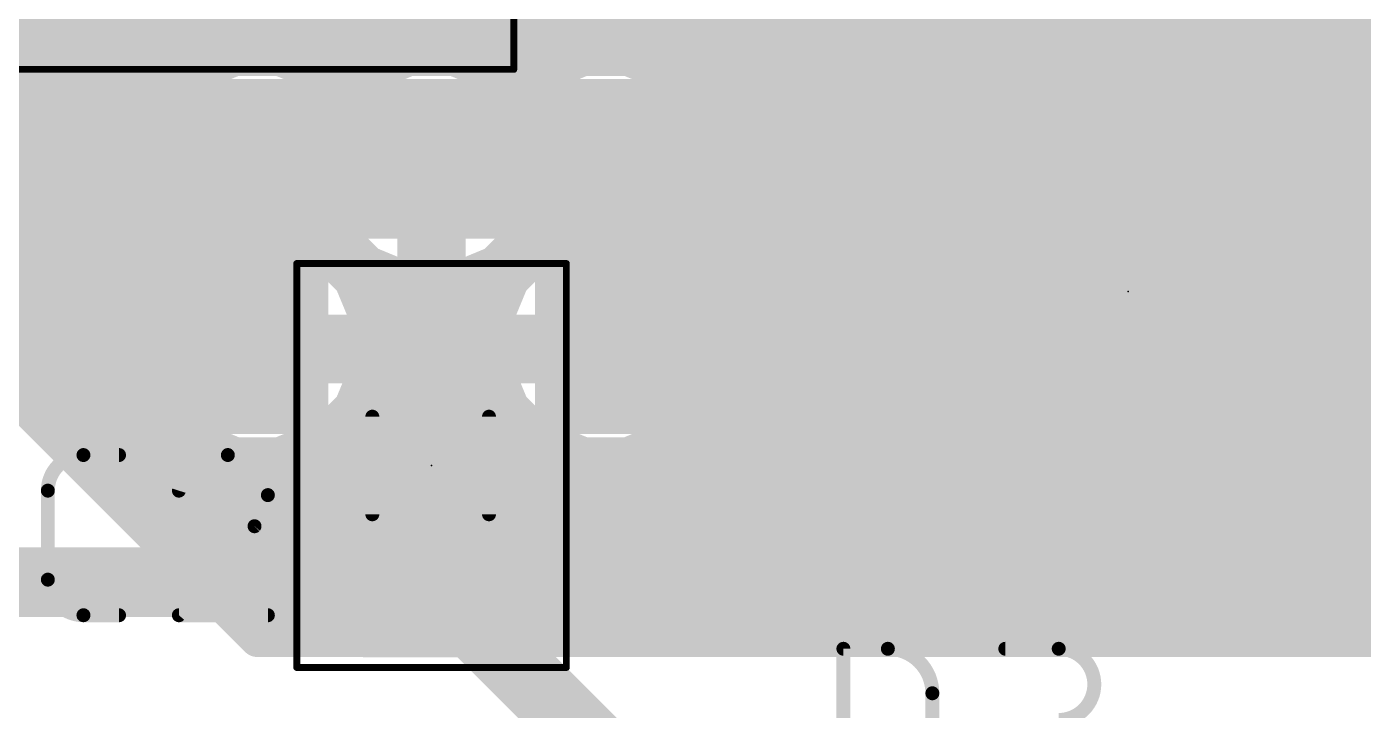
# Model space of a CAD drawing. Extents: x 0 to 102, y 0 to 61.
# Drawn here: x 8.48 to 18.23, y 36.31 to 41.3 of the extents above; entities that cross this region are included whole.
import ezdxf

# ---------------------------------------------------------------- set-up
doc = ezdxf.new("R2010")
doc.units = 0
for name, color, linetype in [('1', 12, 'CONTINUOUS'), ('15', 30, 'CONTINUOUS'), ('18', 110, 'CONTINUOUS'), ('23', 53, 'CONTINUOUS'), ('25', 253, 'CONTINUOUS'), ('39', 12, 'CONTINUOUS'), ('51', 253, 'CONTINUOUS')]:
    doc.layers.add(name, color=color, linetype=linetype)

# ---------------------------------------------------------------- blocks, each defined once
blk = doc.blocks.new('RECT')
blk.add_solid([(-0.5, -0.5), (0.5, -0.5), (-0.5, 0.5), (0.5, 0.5)])
blk = doc.blocks.new('ROUNDV')
at = {"const_width": 0.5}
blk.add_lwpolyline([(0, -0.25, 1), (0, 0.25, 1), (0, -0.25)], format="xyb", dxfattribs=at)

msp = doc.modelspace()

# ---------------------------------------------------------------- linework, layer by layer
at = {"layer": '1'}
for points, const_width in [([(17.907, 46.724), (17.907, 40.61)], 0.254), ([(9.525, 38.735), (9.525, 40.767)], 0.3048), ([(9.525, 40.767), (13.081, 40.767)], 0.3048), ([(13.081, 40.767), (13.335, 40.513)], 0.3048), ([(17.46, 40.47), (17.6, 40.61)], 0.508), ([(17.6, 40.61), (17.907, 40.61)], 0.508), ([(17.907, 40.61), (20.64, 40.61)], 0.508), ([(9.525, 40.5384), (13.3096, 40.5384)], 0.3048), ([(13.335, 40.513), (13.335, 38.735)], 0.3048), ([(15.56, 39.69), (15.56, 40.47)], 0.508), ([(9.525, 40.2336), (13.335, 40.2336)], 0.3048), ([(9.525, 39.9288), (13.335, 39.9288)], 0.3048), ([(10.6805, 39.8252), (10.6048, 39.7495)], 0.3048), ([(10.7731, 39.8787), (10.6805, 39.8252)], 0.3048), ([(10.8765, 39.9064), (10.7731, 39.8787)], 0.3048), ([(11.3324, 39.9064), (10.8765, 39.9064)], 0.3048), ([(11.3324, 39.0476), (11.3324, 39.9064)], 0.3048), ([(11.9835, 39.9064), (11.5276, 39.9064)], 0.3048), ([(11.5276, 39.9064), (11.5276, 39.0476)], 0.3048), ([(12.0869, 39.8787), (11.9835, 39.9064)], 0.3048), ([(12.1795, 39.8252), (12.0869, 39.8787)], 0.3048), ([(12.2552, 39.7495), (12.1795, 39.8252)], 0.3048), ([(10.6048, 39.7495), (10.5513, 39.6569)], 0.3048), ([(12.3087, 39.6569), (12.2552, 39.7495)], 0.3048), ([(13.12, 37.25), (15.56, 39.69)], 0.508), ([(9.525, 39.624), (10.5425, 39.624)], 0.3048), ([(10.5513, 39.6569), (10.5236, 39.5535)], 0.3048), ([(11.3324, 39.624), (11.5276, 39.624)], 0.3048), ([(12.3364, 39.5535), (12.3087, 39.6569)], 0.3048), ([(12.3175, 39.624), (13.335, 39.624)], 0.3048), ([(10.5236, 39.5535), (10.5236, 39.0476)], 0.3048), ([(12.3364, 39.0476), (12.3364, 39.5535)], 0.3048), ([(9.525, 39.3192), (10.5236, 39.3192)], 0.3048), ([(11.3324, 39.3192), (11.5276, 39.3192)], 0.3048), ([(12.3364, 39.3192), (13.335, 39.3192)], 0.3048), ([(10.5236, 39.0476), (11.3324, 39.0476)], 0.3048), ([(11.3324, 39.0476), (11.3324, 38.8524)], 0.3048), ([(11.5276, 39.0476), (11.3324, 39.0476)], 0.3048), ([(11.5276, 38.8524), (11.5276, 39.0476)], 0.3048), ([(11.5276, 39.0476), (12.3364, 39.0476)], 0.3048), ([(9.525, 39.0144), (11.3324, 39.0144)], 0.3048), ([(11.5276, 39.0144), (13.335, 39.0144)], 0.3048), ([(11.3324, 38.8524), (10.5236, 38.8524)], 0.3048), ([(10.5236, 38.8524), (10.5236, 38.481)], 0.3048), ([(12.3364, 38.8524), (11.5276, 38.8524)], 0.3048), ([(12.3364, 38.481), (12.3364, 38.8524)], 0.3048), ([(9.779, 38.481), (9.525, 38.735)], 0.3048), ([(9.5504, 38.7096), (10.5236, 38.7096)], 0.3048), ([(12.3364, 38.7096), (13.3096, 38.7096)], 0.3048), ([(13.335, 38.735), (13.081, 38.481)], 0.3048), ([(10.5236, 38.481), (9.779, 38.481)], 0.3048), ([(13.081, 38.481), (12.3364, 38.481)], 0.3048), ([(17.61, 38.27), (16.51, 38.27)], 0.508), ([(17.78, 38.1), (17.61, 38.27)], 0.508), ([(5.5, 37.25), (11.43, 37.25)], 0.508), ([(11.43, 37.25), (13.12, 37.25)], 0.508), ([(11.43, 37.25), (13.615, 35.065)], 0.508)]:
    msp.add_lwpolyline(points, dxfattribs=dict(at, const_width=const_width))
for points, const_width in [([(9.6012, 40.767, 1), (9.4488, 40.767)], 0.1524), ([(9.525, 40.8432, 1), (9.525, 40.6908)], 0.1524), ([(13.1349, 40.8209, 1), (13.0271, 40.7131)], 0.1524), ([(13.081, 40.6908, 1), (13.081, 40.8432)], 0.1524), ([(17.6, 40.737, 1), (17.6, 40.483)], 0.254), ([(17.6898, 40.5202, 1), (17.5102, 40.6998)], 0.254), ([(17.907, 40.737, 1), (17.907, 40.483)], 0.254), ([(17.907, 40.483, 1), (17.907, 40.737)], 0.254), ([(9.525, 40.6146, 1), (9.525, 40.4622)], 0.1524), ([(13.4112, 40.513, 1), (13.2588, 40.513)], 0.1524), ([(13.3096, 40.4622, 1), (13.3096, 40.6146)], 0.1524), ([(15.687, 40.47, 1), (15.433, 40.47)], 0.254), ([(17.3702, 40.5598, 1), (17.5498, 40.3802)], 0.254), ([(17.8435, 40.61, 1), (17.9705, 40.61)], 0.127), ([(13.2811, 40.4591, 1), (13.3889, 40.5669)], 0.1524), ([(9.525, 40.3098, 1), (9.525, 40.1574)], 0.1524), ([(13.335, 40.1574, 1), (13.335, 40.3098)], 0.1524), ([(9.525, 40.005, 1), (9.525, 39.8526)], 0.1524), ([(13.335, 39.8526, 1), (13.335, 40.005)], 0.1524), ([(10.7343, 39.7713, 1), (10.6266, 39.8791)], 0.1524), ([(10.7534, 39.9523, 1), (10.7929, 39.8051)], 0.1524), ([(10.8112, 39.8127, 1), (10.735, 39.9447)], 0.1524), ([(10.8765, 39.9826, 1), (10.8765, 39.8302)], 0.1524), ([(10.8962, 39.8328, 1), (10.8568, 39.98)], 0.1524), ([(11.4086, 39.9064, 1), (11.2562, 39.9064)], 0.1524), ([(11.3324, 39.8302, 1), (11.3324, 39.9826)], 0.1524), ([(11.5276, 39.9826, 1), (11.5276, 39.8302)], 0.1524), ([(11.6038, 39.9064, 1), (11.4514, 39.9064)], 0.1524), ([(12.0032, 39.98, 1), (11.9638, 39.8328)], 0.1524), ([(11.9835, 39.8302, 1), (11.9835, 39.9826)], 0.1524), ([(12.125, 39.9447, 1), (12.0488, 39.8127)], 0.1524), ([(12.0671, 39.8051, 1), (12.1066, 39.9523)], 0.1524), ([(12.2334, 39.8791, 1), (12.1257, 39.7713)], 0.1524), ([(10.5509, 39.8034, 1), (10.6587, 39.6957)], 0.1524), ([(10.6708, 39.7114, 1), (10.5388, 39.7876)], 0.1524), ([(10.6424, 39.8912, 1), (10.7186, 39.7592)], 0.1524), ([(12.1414, 39.7592, 1), (12.2176, 39.8912)], 0.1524), ([(12.3212, 39.7876, 1), (12.1892, 39.7114)], 0.1524), ([(12.2013, 39.6957, 1), (12.3091, 39.8034)], 0.1524), ([(15.6498, 39.6002, 1), (15.4702, 39.7798)], 0.254), ([(9.525, 39.7002, 1), (9.525, 39.5478)], 0.1524), ([(10.6249, 39.6371, 1), (10.4777, 39.6766)], 0.1524), ([(10.5425, 39.5478, 1), (10.5425, 39.7002)], 0.1524), ([(11.3324, 39.7002, 1), (11.3324, 39.5478)], 0.1524), ([(11.5276, 39.5478, 1), (11.5276, 39.7002)], 0.1524), ([(12.3823, 39.6766, 1), (12.2351, 39.6371)], 0.1524), ([(12.3175, 39.7002, 1), (12.3175, 39.5478)], 0.1524), ([(13.335, 39.5478, 1), (13.335, 39.7002)], 0.1524), ([(15.433, 39.69, 1), (15.687, 39.69)], 0.254), ([(10.5998, 39.5535, 1), (10.4474, 39.5535)], 0.1524), ([(10.4853, 39.695, 1), (10.6173, 39.6188)], 0.1524), ([(12.2427, 39.6188, 1), (12.3747, 39.695)], 0.1524), ([(12.4126, 39.5535, 1), (12.2602, 39.5535)], 0.1524), ([(10.45, 39.5732, 1), (10.5972, 39.5338)], 0.1524), ([(12.2628, 39.5338, 1), (12.41, 39.5732)], 0.1524), ([(9.525, 39.3954, 1), (9.525, 39.243)], 0.1524), ([(10.5236, 39.243, 1), (10.5236, 39.3954)], 0.1524), ([(11.3324, 39.3954, 1), (11.3324, 39.243)], 0.1524), ([(11.5276, 39.243, 1), (11.5276, 39.3954)], 0.1524), ([(12.3364, 39.3954, 1), (12.3364, 39.243)], 0.1524), ([(13.335, 39.243, 1), (13.335, 39.3954)], 0.1524), ([(10.5236, 39.1238, 1), (10.5236, 38.9714)], 0.1524), ([(11.4086, 39.0476, 1), (11.2562, 39.0476)], 0.1524), ([(11.3324, 39.1238, 1), (11.3324, 38.9714)], 0.1524), ([(11.3324, 38.9714, 1), (11.3324, 39.1238)], 0.1524), ([(11.6038, 39.0476, 1), (11.4514, 39.0476)], 0.1524), ([(11.5276, 39.1238, 1), (11.5276, 38.9714)], 0.1524), ([(11.5276, 38.9714, 1), (11.5276, 39.1238)], 0.1524), ([(12.3364, 38.9714, 1), (12.3364, 39.1238)], 0.1524), ([(9.525, 39.0906, 1), (9.525, 38.9382)], 0.1524), ([(10.4474, 39.0476, 1), (10.5998, 39.0476)], 0.1524), ([(11.2562, 39.0476, 1), (11.4086, 39.0476)], 0.1524), ([(11.3324, 38.9382, 1), (11.3324, 39.0906)], 0.1524), ([(11.5276, 39.0906, 1), (11.5276, 38.9382)], 0.1524), ([(11.4514, 39.0476, 1), (11.6038, 39.0476)], 0.1524), ([(12.2602, 39.0476, 1), (12.4126, 39.0476)], 0.1524), ([(13.335, 38.9382, 1), (13.335, 39.0906)], 0.1524), ([(10.5236, 38.9286, 1), (10.5236, 38.7762)], 0.1524), ([(10.5998, 38.8524, 1), (10.4474, 38.8524)], 0.1524), ([(11.3324, 38.7762, 1), (11.3324, 38.9286)], 0.1524), ([(11.5276, 38.9286, 1), (11.5276, 38.7762)], 0.1524), ([(12.4126, 38.8524, 1), (12.2602, 38.8524)], 0.1524), ([(12.3364, 38.7762, 1), (12.3364, 38.9286)], 0.1524), ([(11.2562, 38.8524, 1), (11.4086, 38.8524)], 0.1524), ([(11.4514, 38.8524, 1), (11.6038, 38.8524)], 0.1524), ([(9.5789, 38.7889, 1), (9.4711, 38.6811)], 0.1524), ([(9.4488, 38.735, 1), (9.6012, 38.735)], 0.1524), ([(9.5504, 38.7858, 1), (9.5504, 38.6334)], 0.1524), ([(10.5236, 38.6334, 1), (10.5236, 38.7858)], 0.1524), ([(12.3364, 38.7858, 1), (12.3364, 38.6334)], 0.1524), ([(13.2588, 38.735, 1), (13.4112, 38.735)], 0.1524), ([(13.3889, 38.6811, 1), (13.2811, 38.7889)], 0.1524), ([(13.3096, 38.6334, 1), (13.3096, 38.7858)], 0.1524), ([(9.779, 38.5572, 1), (9.779, 38.4048)], 0.1524), ([(9.7251, 38.4271, 1), (9.8329, 38.5349)], 0.1524), ([(10.5236, 38.4048, 1), (10.5236, 38.5572)], 0.1524), ([(12.3364, 38.5572, 1), (12.3364, 38.4048)], 0.1524), ([(13.0271, 38.5349, 1), (13.1349, 38.4271)], 0.1524), ([(13.081, 38.4048, 1), (13.081, 38.5572)], 0.1524), ([(10.4474, 38.481, 1), (10.5998, 38.481)], 0.1524), ([(12.2602, 38.481, 1), (12.4126, 38.481)], 0.1524), ([(16.51, 38.397, 1), (16.51, 38.143)], 0.254), ([(17.6998, 38.3598, 1), (17.5202, 38.1802)], 0.254), ([(17.61, 38.143, 1), (17.61, 38.397)], 0.254), ([(17.6902, 38.0102, 1), (17.8698, 38.1898)], 0.254), ([(11.43, 37.377, 1), (11.43, 37.123)], 0.254), ([(11.5198, 37.3398, 1), (11.3402, 37.1602)], 0.254), ([(11.43, 37.123, 1), (11.43, 37.377)], 0.254), ([(13.0302, 37.3398, 1), (13.2098, 37.1602)], 0.254), ([(13.12, 37.123, 1), (13.12, 37.377)], 0.254)]:
    msp.add_lwpolyline(points, format="xyb", dxfattribs=dict(at, const_width=const_width))
at = {"layer": '15', "const_width": 0.254}
for points in [[(7.62, 41.402), (19.6825, 41.402)], [(7.62, 41.148), (20.043, 41.148)], [(9.9989, 41.069), (9.7012, 40.9457)], [(10.3211, 41.069), (9.9989, 41.069)], [(10.6188, 40.9457), (10.3211, 41.069)], [(11.2689, 41.069), (10.9712, 40.9457)], [(11.5911, 41.069), (11.2689, 41.069)], [(11.8888, 40.9457), (11.5911, 41.069)], [(12.5389, 41.069), (12.2412, 40.9457)], [(12.8611, 41.069), (12.5389, 41.069)], [(13.1588, 40.9457), (12.8611, 41.069)], [(9.7012, 40.9457), (9.4733, 40.7178)], [(10.795, 40.7695), (10.6188, 40.9457)], [(10.9712, 40.9457), (10.795, 40.7695)], [(12.065, 40.7695), (11.8888, 40.9457)], [(12.2412, 40.9457), (12.065, 40.7695)], [(13.3867, 40.7178), (13.1588, 40.9457)], [(7.62, 40.894), (9.6495, 40.894)], [(10.6705, 40.894), (10.9195, 40.894)], [(11.9405, 40.894), (12.1895, 40.894)], [(13.2105, 40.894), (22.225, 40.894)], [(7.62, 40.64), (9.4411, 40.64)], [(9.4733, 40.7178), (9.35, 40.4201)], [(13.51, 40.4201), (13.3867, 40.7178)], [(13.4189, 40.64), (22.225, 40.64)], [(7.62, 40.386), (9.35, 40.386)], [(9.35, 40.4201), (9.35, 40.0979)], [(13.51, 40.0979), (13.51, 40.4201)], [(13.51, 40.386), (22.225, 40.386)], [(7.62, 40.132), (9.35, 40.132)], [(9.35, 40.0979), (9.4733, 39.8002)], [(13.3867, 39.8002), (13.51, 40.0979)], [(13.51, 40.132), (22.225, 40.132)], [(7.62, 39.878), (9.4411, 39.878)], [(13.4189, 39.878), (22.225, 39.878)], [(9.4733, 39.8002), (9.6495, 39.624)], [(10.6705, 39.624), (10.795, 39.7485)], [(10.795, 39.7485), (10.9712, 39.5723)], [(11.8888, 39.5723), (12.065, 39.7485)], [(12.065, 39.7485), (12.1895, 39.624)], [(13.2105, 39.624), (13.3867, 39.8002)], [(7.62, 39.624), (9.6495, 39.624)], [(9.6495, 39.624), (9.4733, 39.4478)], [(10.8467, 39.4478), (10.6705, 39.624)], [(10.6705, 39.624), (10.9195, 39.624)], [(10.9712, 39.5723), (11.2689, 39.449)], [(11.5911, 39.449), (11.8888, 39.5723)], [(11.9405, 39.624), (12.1895, 39.624)], [(12.1895, 39.624), (12.0133, 39.4478)], [(13.3867, 39.4478), (13.2105, 39.624)], [(13.2105, 39.624), (22.225, 39.624)], [(10.16, 36.83), (7.62, 39.37)], [(7.62, 39.37), (9.4411, 39.37)], [(9.4733, 39.4478), (9.35, 39.1501)], [(10.97, 39.1501), (10.8467, 39.4478)], [(10.8789, 39.37), (11.9811, 39.37)], [(11.2689, 39.449), (11.5911, 39.449)], [(12.0133, 39.4478), (11.89, 39.1501)], [(13.51, 39.1501), (13.3867, 39.4478)], [(13.4189, 39.37), (22.225, 39.37)], [(7.874, 39.116), (9.35, 39.116)], [(9.35, 39.1501), (9.35, 38.8279)], [(10.97, 38.8279), (10.97, 39.1501)], [(10.97, 39.116), (11.89, 39.116)], [(11.89, 39.1501), (11.89, 38.8279)], [(13.51, 38.8279), (13.51, 39.1501)], [(13.51, 39.116), (22.225, 39.116)], [(8.128, 38.862), (9.35, 38.862)], [(9.35, 38.8279), (9.4733, 38.5302)], [(10.8467, 38.5302), (10.97, 38.8279)], [(10.97, 38.862), (11.89, 38.862)], [(11.89, 38.8279), (12.0133, 38.5302)], [(13.3867, 38.5302), (13.51, 38.8279)], [(13.51, 38.862), (22.225, 38.862)], [(8.382, 38.608), (9.4411, 38.608)], [(10.8789, 38.608), (11.9811, 38.608)], [(13.4189, 38.608), (22.225, 38.608)], [(9.4733, 38.5302), (9.7012, 38.3023)], [(10.6188, 38.3023), (10.8467, 38.5302)], [(12.0133, 38.5302), (12.2412, 38.3023)], [(13.1588, 38.3023), (13.3867, 38.5302)], [(8.636, 38.354), (9.6495, 38.354)], [(9.7012, 38.3023), (9.9989, 38.179)], [(10.3211, 38.179), (10.6188, 38.3023)], [(10.6705, 38.354), (12.1895, 38.354)], [(12.2412, 38.3023), (12.5389, 38.179)], [(12.8611, 38.179), (13.1588, 38.3023)], [(13.2105, 38.354), (22.225, 38.354)], [(8.89, 38.1), (22.225, 38.1)], [(9.9989, 38.179), (10.3211, 38.179)], [(12.5389, 38.179), (12.8611, 38.179)], [(9.144, 37.846), (22.225, 37.846)], [(9.398, 37.592), (22.225, 37.592)], [(9.652, 37.338), (22.225, 37.338)], [(9.906, 37.084), (22.225, 37.084)], [(22.225, 36.83), (10.16, 36.83)], [(10.16, 36.83), (22.225, 36.83)]]:
    msp.add_lwpolyline(points, dxfattribs=at)
at = {"layer": '15', "const_width": 0.127}
for points in [[(9.9989, 41.1325, 1), (9.9989, 41.0055)], [(10.0232, 41.0103, 1), (9.9746, 41.1277)], [(10.3454, 41.1277, 1), (10.2968, 41.0103)], [(10.3211, 41.0055, 1), (10.3211, 41.1325)], [(11.2689, 41.1325, 1), (11.2689, 41.0055)], [(11.2932, 41.0103, 1), (11.2446, 41.1277)], [(11.6154, 41.1277, 1), (11.5668, 41.0103)], [(11.5911, 41.0055, 1), (11.5911, 41.1325)], [(12.5389, 41.1325, 1), (12.5389, 41.0055)], [(12.5632, 41.0103, 1), (12.5146, 41.1277)], [(12.8854, 41.1277, 1), (12.8368, 41.0103)], [(12.8611, 41.0055, 1), (12.8611, 41.1325)], [(9.6769, 41.0043, 1), (9.7255, 40.887)], [(9.7461, 40.9008, 1), (9.6563, 40.9906)], [(10.6637, 40.9906, 1), (10.5739, 40.9008)], [(10.5945, 40.887, 1), (10.6431, 41.0043)], [(10.9469, 41.0043, 1), (10.9955, 40.887)], [(11.0161, 40.9008, 1), (10.9263, 40.9906)], [(11.9337, 40.9906, 1), (11.8439, 40.9008)], [(11.8645, 40.887, 1), (11.9131, 41.0043)], [(12.2169, 41.0043, 1), (12.2655, 40.887)], [(12.2861, 40.9008, 1), (12.1963, 40.9906)], [(13.2037, 40.9906, 1), (13.1139, 40.9008)], [(13.1345, 40.887, 1), (13.1831, 41.0043)], [(9.6495, 40.8305, 1), (9.6495, 40.9575)], [(10.6705, 40.9575, 1), (10.6705, 40.8305)], [(10.9195, 40.8305, 1), (10.9195, 40.9575)], [(11.9405, 40.9575, 1), (11.9405, 40.8305)], [(12.1895, 40.8305, 1), (12.1895, 40.9575)], [(13.2105, 40.9575, 1), (13.2105, 40.8305)], [(10.7501, 40.8144, 1), (10.8399, 40.7246)], [(10.7501, 40.7246, 1), (10.8399, 40.8144)], [(12.0201, 40.8144, 1), (12.1099, 40.7246)], [(12.0201, 40.7246, 1), (12.1099, 40.8144)], [(9.4284, 40.7627, 1), (9.5182, 40.6729)], [(9.532, 40.6935, 1), (9.4146, 40.7421)], [(9.4411, 40.5765, 1), (9.4411, 40.7035)], [(13.4453, 40.7421, 1), (13.328, 40.6935)], [(13.3418, 40.6729, 1), (13.4316, 40.7627)], [(13.4189, 40.7035, 1), (13.4189, 40.5765)], [(9.4135, 40.4201, 1), (9.2865, 40.4201)], [(9.2913, 40.4444, 1), (9.4087, 40.3958)], [(9.35, 40.3225, 1), (9.35, 40.4495)], [(13.5735, 40.4201, 1), (13.4465, 40.4201)], [(13.51, 40.4495, 1), (13.51, 40.3225)], [(13.4513, 40.3958, 1), (13.5687, 40.4444)], [(9.4087, 40.1222, 1), (9.2913, 40.0736)], [(9.35, 40.0685, 1), (9.35, 40.1955)], [(13.51, 40.1955, 1), (13.51, 40.0685)], [(13.5687, 40.0736, 1), (13.4513, 40.1222)], [(9.2865, 40.0979, 1), (9.4135, 40.0979)], [(13.4465, 40.0979, 1), (13.5735, 40.0979)], [(9.4411, 39.8145, 1), (9.4411, 39.9415)], [(13.4189, 39.9415, 1), (13.4189, 39.8145)], [(9.5182, 39.8451, 1), (9.4284, 39.7553)], [(9.4146, 39.7759, 1), (9.532, 39.8245)], [(10.8399, 39.7934, 1), (10.7501, 39.7036)], [(10.8399, 39.7036, 1), (10.7501, 39.7934)], [(12.1099, 39.7934, 1), (12.0201, 39.7036)], [(12.1099, 39.7036, 1), (12.0201, 39.7934)], [(13.328, 39.8245, 1), (13.4453, 39.7759)], [(13.4316, 39.7553, 1), (13.3418, 39.8451)], [(9.6944, 39.5791, 1), (9.6046, 39.6689)], [(9.6046, 39.5791, 1), (9.6944, 39.6689)], [(9.6495, 39.5605, 1), (9.6495, 39.6875)], [(10.7154, 39.6689, 1), (10.6256, 39.5791)], [(10.6705, 39.6875, 1), (10.6705, 39.5605)], [(10.6256, 39.6689, 1), (10.7154, 39.5791)], [(10.9955, 39.631, 1), (10.9469, 39.5136)], [(10.9195, 39.5605, 1), (10.9195, 39.6875)], [(10.9263, 39.5274, 1), (11.0161, 39.6172)], [(11.8439, 39.6172, 1), (11.9337, 39.5274)], [(11.9131, 39.5136, 1), (11.8645, 39.631)], [(11.9405, 39.6875, 1), (11.9405, 39.5605)], [(12.2344, 39.5791, 1), (12.1446, 39.6689)], [(12.1446, 39.5791, 1), (12.2344, 39.6689)], [(12.1895, 39.5605, 1), (12.1895, 39.6875)], [(13.2554, 39.6689, 1), (13.1656, 39.5791)], [(13.2105, 39.6875, 1), (13.2105, 39.5605)], [(13.1656, 39.6689, 1), (13.2554, 39.5791)], [(9.4284, 39.4927, 1), (9.5182, 39.4029)], [(9.532, 39.4235, 1), (9.4146, 39.4721)], [(9.4411, 39.3065, 1), (9.4411, 39.4335)], [(10.9053, 39.4721, 1), (10.788, 39.4235)], [(10.8018, 39.4029, 1), (10.8916, 39.4927)], [(10.8789, 39.4335, 1), (10.8789, 39.3065)], [(11.2689, 39.5125, 1), (11.2689, 39.3855)], [(11.2446, 39.3903, 1), (11.2932, 39.5077)], [(11.5668, 39.5077, 1), (11.6154, 39.3903)], [(11.5911, 39.3855, 1), (11.5911, 39.5125)], [(11.9684, 39.4927, 1), (12.0582, 39.4029)], [(12.072, 39.4235, 1), (11.9546, 39.4721)], [(11.9811, 39.3065, 1), (11.9811, 39.4335)], [(13.4453, 39.4721, 1), (13.328, 39.4235)], [(13.3418, 39.4029, 1), (13.4316, 39.4927)], [(13.4189, 39.4335, 1), (13.4189, 39.3065)], [(9.4135, 39.1501, 1), (9.2865, 39.1501)], [(9.2913, 39.1744, 1), (9.4087, 39.1258)], [(9.35, 39.0525, 1), (9.35, 39.1795)], [(11.0335, 39.1501, 1), (10.9065, 39.1501)], [(10.97, 39.1795, 1), (10.97, 39.0525)], [(10.9113, 39.1258, 1), (11.0287, 39.1744)], [(11.9535, 39.1501, 1), (11.8265, 39.1501)], [(11.8313, 39.1744, 1), (11.9487, 39.1258)], [(11.89, 39.0525, 1), (11.89, 39.1795)], [(13.5735, 39.1501, 1), (13.4465, 39.1501)], [(13.51, 39.1795, 1), (13.51, 39.0525)], [(13.4513, 39.1258, 1), (13.5687, 39.1744)], [(9.4087, 38.8522, 1), (9.2913, 38.8036)], [(9.35, 38.7985, 1), (9.35, 38.9255)], [(10.97, 38.9255, 1), (10.97, 38.7985)], [(11.0287, 38.8036, 1), (10.9113, 38.8522)], [(11.9487, 38.8522, 1), (11.8313, 38.8036)], [(11.89, 38.7985, 1), (11.89, 38.9255)], [(13.51, 38.9255, 1), (13.51, 38.7985)], [(13.5687, 38.8036, 1), (13.4513, 38.8522)], [(9.2865, 38.8279, 1), (9.4135, 38.8279)], [(10.9065, 38.8279, 1), (11.0335, 38.8279)], [(11.8265, 38.8279, 1), (11.9535, 38.8279)], [(13.4465, 38.8279, 1), (13.5735, 38.8279)], [(9.4411, 38.5445, 1), (9.4411, 38.6715)], [(10.8789, 38.6715, 1), (10.8789, 38.5445)], [(11.9811, 38.5445, 1), (11.9811, 38.6715)], [(13.4189, 38.6715, 1), (13.4189, 38.5445)], [(9.5182, 38.5751, 1), (9.4284, 38.4853)], [(9.4146, 38.5059, 1), (9.532, 38.5545)], [(10.788, 38.5545, 1), (10.9053, 38.5059)], [(10.8916, 38.4853, 1), (10.8018, 38.5751)], [(12.0582, 38.5751, 1), (11.9684, 38.4853)], [(11.9546, 38.5059, 1), (12.072, 38.5545)], [(13.328, 38.5545, 1), (13.4453, 38.5059)], [(13.4316, 38.4853, 1), (13.3418, 38.5751)], [(8.636, 38.4175, 1), (8.636, 38.2905)], [(9.7255, 38.361, 1), (9.6769, 38.2436)], [(9.6495, 38.2905, 1), (9.6495, 38.4175)], [(9.6563, 38.2574, 1), (9.7461, 38.3472)], [(10.5739, 38.3472, 1), (10.6637, 38.2574)], [(10.6431, 38.2436, 1), (10.5945, 38.361)], [(10.6705, 38.4175, 1), (10.6705, 38.2905)], [(12.2655, 38.361, 1), (12.2169, 38.2436)], [(12.1895, 38.2905, 1), (12.1895, 38.4175)], [(12.1963, 38.2574, 1), (12.2861, 38.3472)], [(13.1139, 38.3472, 1), (13.2037, 38.2574)], [(13.1831, 38.2436, 1), (13.1345, 38.361)], [(13.2105, 38.4175, 1), (13.2105, 38.2905)], [(8.89, 38.1635, 1), (8.89, 38.0365)], [(9.9989, 38.2425, 1), (9.9989, 38.1155)], [(9.9746, 38.1203, 1), (10.0232, 38.2377)], [(10.2968, 38.2377, 1), (10.3454, 38.1203)], [(10.3211, 38.1155, 1), (10.3211, 38.2425)], [(12.5389, 38.2425, 1), (12.5389, 38.1155)], [(12.5146, 38.1203, 1), (12.5632, 38.2377)], [(12.8368, 38.2377, 1), (12.8854, 38.1203)], [(12.8611, 38.1155, 1), (12.8611, 38.2425)], [(9.144, 37.9095, 1), (9.144, 37.7825)], [(9.398, 37.6555, 1), (9.398, 37.5285)], [(9.652, 37.4015, 1), (9.652, 37.2745)], [(9.906, 37.1475, 1), (9.906, 37.0205)], [(10.16, 36.8935, 1), (10.16, 36.7665)], [(10.16, 36.8935, 1), (10.16, 36.7665)], [(10.1151, 36.7851, 1), (10.2049, 36.8749)]]:
    msp.add_lwpolyline(points, format="xyb", dxfattribs=at)
at = {"layer": '23'}
for p in [(16.51, 39.37), (11.43, 38.1)]:
    msp.add_point(p, dxfattribs=at)
at = {"layer": '25'}
for points, const_width in [([(8.8909, 38.1762, 0.4142), (8.6313, 37.9166)], 0.1016), ([(8.8909, 38.2016, 1), (8.8909, 38.1508)], 0.0508), ([(8.8909, 38.1508, 1), (8.8909, 38.2016)], 0.0508), ([(9.1506, 38.1508, 1), (9.1506, 38.2016)], 0.0508), ([(9.9441, 38.1762, 0.3252), (9.5871, 37.9166)], 0.1016), ([(10.2362, 37.8841, 0.4142), (9.9441, 38.1762)], 0.1016), ([(9.9441, 38.2016, 1), (9.9441, 38.1508)], 0.0508), ([(9.9441, 38.1508, 1), (9.9441, 38.2016)], 0.0508), ([(8.6567, 37.9166, 1), (8.6059, 37.9166)], 0.0508), ([(8.6059, 37.9166, 1), (8.6567, 37.9166)], 0.0508), ([(9.5629, 37.9244, 1), (9.6113, 37.9087)], 0.0508), ([(10.1388, 37.6569, 0.2053), (10.2362, 37.8841)], 0.1016), ([(10.2616, 37.8841, 1), (10.2108, 37.8841)], 0.0508), ([(10.2108, 37.8841, 1), (10.2616, 37.8841)], 0.0508), ([(10.1213, 37.6753, 1), (10.1564, 37.6385)], 0.0508), ([(10.1582, 37.6405, 1), (10.1195, 37.6734)], 0.0508), ([(8.6313, 37.2674, 0.4142), (8.8909, 37.0078)], 0.1016), ([(8.6567, 37.2674, 1), (8.6059, 37.2674)], 0.0508), ([(8.6059, 37.2674, 1), (8.6567, 37.2674)], 0.0508), ([(8.8909, 37.0332, 1), (8.8909, 36.9824)], 0.0508), ([(8.8909, 36.9824, 1), (8.8909, 37.0332)], 0.0508), ([(9.1506, 36.9824, 1), (9.1506, 37.0332)], 0.0508), ([(9.5677, 37.0243, 1), (9.6064, 36.9913)], 0.0508), ([(9.5871, 37.0332, 1), (9.5871, 36.9824)], 0.0508), ([(10.2362, 36.9824, 1), (10.2362, 37.0332)], 0.0508), ([(14.4592, 36.7632, 1), (14.4084, 36.7632)], 0.0508), ([(14.4338, 36.7886, 1), (14.4338, 36.7378)], 0.0508), ([(15.0829, 36.4386, 0.4142), (14.7584, 36.7632)], 0.1016), ([(14.7584, 36.7886, 1), (14.7584, 36.7378)], 0.0508), ([(14.7584, 36.7378, 1), (14.7584, 36.7886)], 0.0508), ([(15.6149, 36.7886, 1), (15.6149, 36.7378)], 0.0508), ([(16.0044, 36.2439, 1), (16.0044, 36.7632)], 0.1016), ([(16.0044, 36.7886, 1), (16.0044, 36.7378)], 0.0508), ([(16.0044, 36.7378, 1), (16.0044, 36.7886)], 0.0508), ([(15.1083, 36.4386, 1), (15.0575, 36.4386)], 0.0508), ([(15.0575, 36.4386, 1), (15.1083, 36.4386)], 0.0508)]:
    msp.add_lwpolyline(points, format="xyb", dxfattribs=dict(at, const_width=const_width))
at = {"layer": '25', "const_width": 0.1016}
for points in [[(8.8909, 38.1762), (9.1506, 38.1762)], [(8.6313, 37.2674), (8.6313, 37.9166)], [(10.1388, 37.6569), (9.5871, 37.0078)], [(9.1506, 37.0078), (8.8909, 37.0078)], [(9.5871, 37.0078), (10.2362, 37.0078)], [(14.4338, 35.5948), (14.4338, 36.7632)], [(14.4338, 36.7632), (14.7584, 36.7632)], [(15.6149, 36.7632), (16.0044, 36.7632)], [(15.0829, 36.4386), (15.0829, 35.9194)]]:
    msp.add_lwpolyline(points, dxfattribs=at)
at = {"layer": '39'}
for points, const_width in [([(12.03, 43.589), (12.03, 40.989)], 0.05), ([(12.03, 40.989), (3.73, 40.989)], 0.05), ([(10.447, 36.627), (10.447, 39.573)], 0.0508), ([(10.447, 39.573), (12.413, 39.573)], 0.0508), ([(12.413, 39.573), (12.413, 36.627)], 0.0508), ([(12.413, 36.627), (10.447, 36.627)], 0.0508)]:
    msp.add_lwpolyline(points, dxfattribs=dict(at, const_width=const_width))
for points, const_width in [([(12.0175, 40.989, 1), (12.0425, 40.989)], 0.025), ([(12.03, 40.9765, 1), (12.03, 41.0015)], 0.025), ([(10.4597, 39.573, 1), (10.4343, 39.573)], 0.0254), ([(10.447, 39.5857, 1), (10.447, 39.5603)], 0.0254), ([(12.4257, 39.573, 1), (12.4003, 39.573)], 0.0254), ([(12.413, 39.5603, 1), (12.413, 39.5857)], 0.0254), ([(10.447, 36.6397, 1), (10.447, 36.6143)], 0.0254), ([(10.4343, 36.627, 1), (10.4597, 36.627)], 0.0254), ([(12.4003, 36.627, 1), (12.4257, 36.627)], 0.0254), ([(12.413, 36.6143, 1), (12.413, 36.6397)], 0.0254)]:
    msp.add_lwpolyline(points, format="xyb", dxfattribs=dict(at, const_width=const_width))
at = {"layer": '51'}
for points, const_width in [([(15.0876, 38.7096), (15.0876, 40.0304)], 0.1524), ([(15.0876, 40.0304), (17.9324, 40.0304)], 0.1524), ([(17.9324, 40.0304), (17.9324, 38.7096)], 0.1524), ([(17.9324, 38.7096), (15.0876, 38.7096)], 0.1524), ([(10.998, 37.744), (10.998, 38.456)], 0.1016), ([(11.849, 37.744), (11.849, 38.456)], 0.1016)]:
    msp.add_lwpolyline(points, dxfattribs=dict(at, const_width=const_width))
for points, const_width in [([(15.1257, 40.0304, 1), (15.0495, 40.0304)], 0.0762), ([(15.0876, 40.0685, 1), (15.0876, 39.9923)], 0.0762), ([(17.9705, 40.0304, 1), (17.8943, 40.0304)], 0.0762), ([(17.9324, 39.9923, 1), (17.9324, 40.0685)], 0.0762), ([(15.0876, 38.7477, 1), (15.0876, 38.6715)], 0.0762), ([(15.0495, 38.7096, 1), (15.1257, 38.7096)], 0.0762), ([(17.8943, 38.7096, 1), (17.9705, 38.7096)], 0.0762), ([(17.9324, 38.6715, 1), (17.9324, 38.7477)], 0.0762), ([(11.0234, 38.456, 1), (10.9726, 38.456)], 0.0508), ([(11.8744, 38.456, 1), (11.8236, 38.456)], 0.0508), ([(10.9726, 37.744, 1), (11.0234, 37.744)], 0.0508), ([(11.8236, 37.744, 1), (11.8744, 37.744)], 0.0508)]:
    msp.add_lwpolyline(points, format="xyb", dxfattribs=dict(at, const_width=const_width))

# ---------------------------------------------------------------- block references
at = {"layer": '1', "yscale": 1.4, "rotation": 180}
for p in [(15.56, 40.47), (17.46, 40.47), (16.51, 38.27)]:
    msp.add_blockref('RECT', p, dxfattribs=at)
at = {"layer": '1', "xscale": 1.1, "rotation": 90}
for p in [(11.43, 38.95), (11.43, 37.25)]:
    msp.add_blockref('RECT', p, dxfattribs=at)
at = {"layer": '18', "xscale": 0.7564, "yscale": 0.7564}
for p in [(10.16, 40.259), (10.16, 40.259), (11.43, 40.259), (11.43, 40.259), (12.7, 40.259), (12.7, 40.259), (10.16, 38.989), (10.16, 38.989), (12.7, 38.989), (12.7, 38.989), (17.78, 38.1), (17.78, 38.1)]:
    msp.add_blockref('ROUNDV', p, dxfattribs=at)
at = {"layer": '51'}
for p, xscale, yscale, rotation in [((15.5702, 40.3733), 0.4572, 0.5842, 180), ((17.4498, 40.3733), 0.4572, 0.5842, 180), ((11.4249, 38.6803), 0.5001, 0.95, 90), ((16.51, 38.3667), 0.4572, 0.5842, 180), ((11.4249, 37.5119), 0.5001, 0.95, 90)]:
    msp.add_blockref('RECT', p, dxfattribs=dict(at, xscale=xscale, yscale=yscale, rotation=rotation))

doc.saveas('drawing.dxf')
